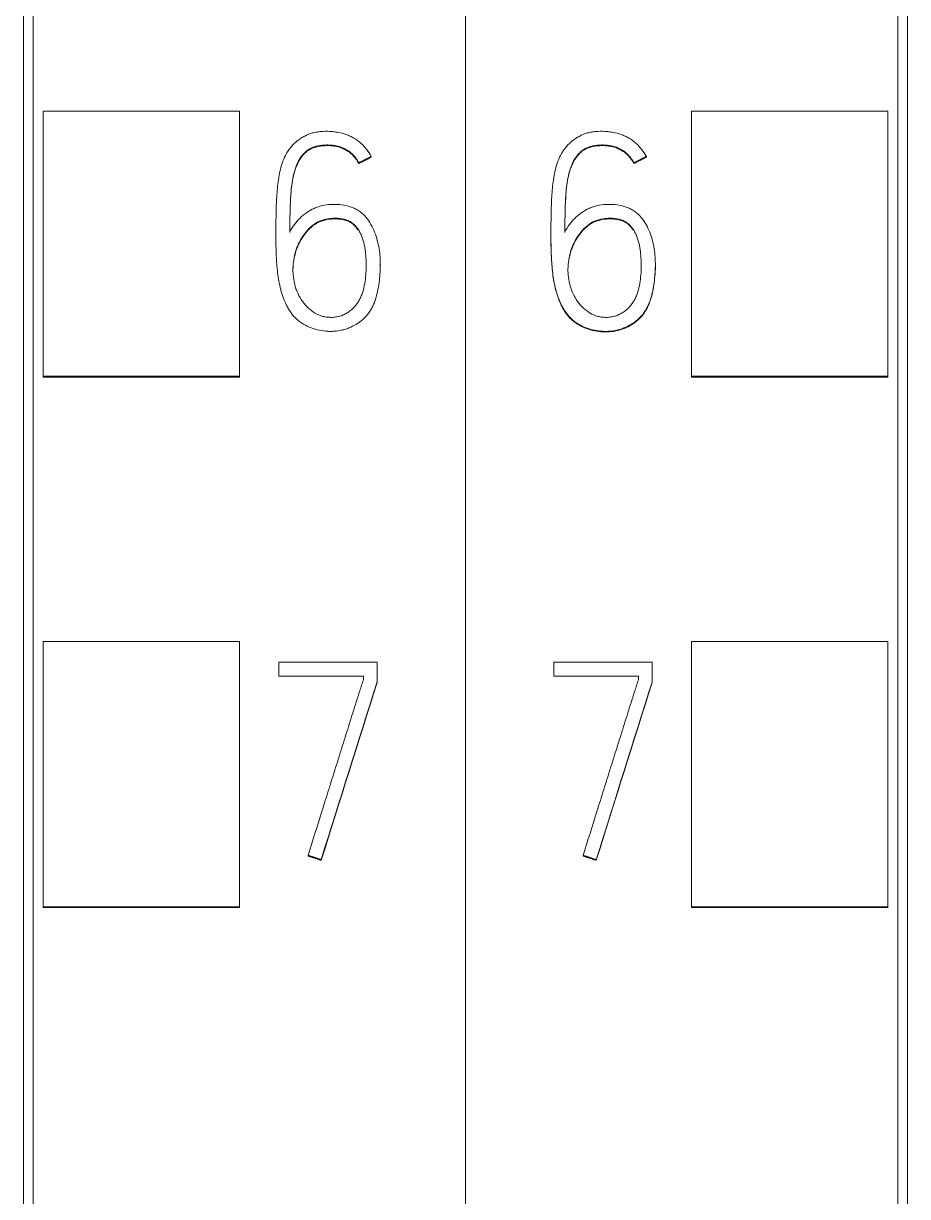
# Model space of a CAD drawing. Header units: millimetres. Extents: x 4137 to 6698, y 1400 to 3585.
# Drawn here: x 6142.55 to 6151.55, y 3259.4 to 3271.34 of the extents above; entities that cross this region are included whole.
import ezdxf

# ---------------------------------------------------------------- set-up
doc = ezdxf.new("R2010")
doc.units = ezdxf.units.MM
doc.layers.add('000-PI-Oprema', color=30, linetype='Continuous', lineweight=5)

msp = doc.modelspace()

# ---------------------------------------------------------------- linework, layer by layer
at = {"layer": '000-PI-Oprema', "color": 0, "linetype": 'ByBlock', "lineweight": 0}
for p, q in [((6147.048, 3360.472), (6147.048, 3247.054)), ((6147.048, 3360.472), (6147.048, 3247.054)), ((6142.648, 3249.376), (6142.648, 3358.191)), ((6151.448, 3358.191), (6151.448, 3249.376)), ((6142.748, 3267.749), (6142.748, 3270.45)), ((6142.748, 3270.45), (6144.748, 3270.45)), ((6144.748, 3267.749), (6144.748, 3270.45)), ((6149.348, 3267.749), (6149.348, 3270.45)), ((6151.348, 3270.45), (6149.348, 3270.45)), ((6151.348, 3267.749), (6151.348, 3270.45)), ((6146.089, 3269.988), (6146.089, 3269.982)), ((6148.889, 3269.988), (6148.889, 3269.982)), ((6145.961, 3269.922), (6145.961, 3269.916)), ((6148.761, 3269.922), (6148.761, 3269.916)), ((6145.117, 3269.182), (6145.117, 3269.175)), ((6147.917, 3269.182), (6147.917, 3269.175)), ((6146.181, 3268.882), (6146.181, 3268.888)), ((6148.981, 3268.882), (6148.981, 3268.888)), ((6142.748, 3267.741), (6142.748, 3267.749)), ((6142.748, 3267.749), (6144.748, 3267.749)), ((6142.748, 3267.741), (6144.748, 3267.741)), ((6144.748, 3267.741), (6144.748, 3267.749)), ((6149.348, 3267.741), (6149.348, 3267.749)), ((6151.348, 3267.749), (6149.348, 3267.749)), ((6151.348, 3267.741), (6149.348, 3267.741)), ((6151.348, 3267.741), (6151.348, 3267.749)), ((6142.748, 3262.348), (6142.748, 3265.049)), ((6142.748, 3265.049), (6144.748, 3265.049)), ((6144.748, 3262.348), (6144.748, 3265.049)), ((6149.348, 3262.348), (6149.348, 3265.049)), ((6151.348, 3265.049), (6149.348, 3265.049)), ((6151.348, 3262.348), (6151.348, 3265.049)), ((6145.148, 3264.697), (6145.148, 3264.839)), ((6145.148, 3264.839), (6146.147, 3264.839)), ((6146.147, 3264.839), (6146.147, 3264.636)), ((6147.948, 3264.697), (6147.948, 3264.839)), ((6147.948, 3264.839), (6148.947, 3264.839)), ((6148.947, 3264.839), (6148.947, 3264.636)), ((6146.008, 3264.697), (6145.148, 3264.697)), ((6146.008, 3264.658), (6146.008, 3264.697)), ((6146.147, 3264.636), (6146.147, 3264.63)), ((6148.808, 3264.697), (6147.948, 3264.697)), ((6148.808, 3264.658), (6148.808, 3264.697)), ((6148.947, 3264.636), (6148.947, 3264.63)), ((6145.445, 3262.871), (6145.445, 3262.865)), ((6145.578, 3262.827), (6145.578, 3262.821)), ((6148.245, 3262.871), (6148.245, 3262.865)), ((6148.378, 3262.827), (6148.378, 3262.821)), ((6142.748, 3262.341), (6142.748, 3262.348)), ((6142.748, 3262.348), (6144.748, 3262.348)), ((6142.748, 3262.341), (6144.748, 3262.341)), ((6144.748, 3262.341), (6144.748, 3262.348)), ((6151.348, 3262.348), (6149.348, 3262.348)), ((6149.348, 3262.341), (6149.348, 3262.348)), ((6151.348, 3262.341), (6149.348, 3262.341)), ((6151.348, 3262.341), (6151.348, 3262.348))]:
    msp.add_line(p, q, dxfattribs=at)
for centre, major_axis, ratio, start_param, end_param in [((6158.189, 3240.68), (314.693, 1002.461), 0.017767, 1.552474, 1.55428), ((6157.925, 3241.185), (311.246, 991.457), 0.017574, 1.552664, 1.55449), ((6160.919, 3240.812), (313.796, 999.598), 0.017716, 1.552522, 1.554333), ((6160.929, 3240.803), (313.87, 999.835), 0.017722, 1.552527, 1.554337)]:
    msp.add_ellipse(centre, major_axis=major_axis, ratio=ratio, start_param=start_param, end_param=end_param, dxfattribs=at)
for points, knots in [([(6142.548, 3249.091), (6142.548, 3252.431), (6142.548, 3260.396), (6142.548, 3273.036), (6142.548, 3288.522), (6142.548, 3302.817), (6142.548, 3317.027), (6142.548, 3331.593), (6142.548, 3345.763), (6142.548, 3355.333), (6142.548, 3358.377)], [0, 0, 0, 0, 0.091483, 0.21812, 0.346206, 0.515858, 0.610111, 0.736264, 0.916066, 1, 1, 1, 1]), ([(6151.548, 3358.377), (6151.548, 3355.333), (6151.548, 3345.763), (6151.548, 3331.593), (6151.548, 3317.027), (6151.548, 3302.817), (6151.548, 3288.522), (6151.548, 3273.036), (6151.548, 3260.396), (6151.548, 3252.431), (6151.548, 3249.091)], [0, 0, 0, 0, 0.083934, 0.263736, 0.389889, 0.484142, 0.653794, 0.78188, 0.908517, 1, 1, 1, 1]), ([(6146.089, 3269.988), (6146.074, 3270.013), (6146.058, 3270.038), (6146.032, 3270.072), (6146.022, 3270.083), (6146.003, 3270.104), (6145.992, 3270.114), (6145.96, 3270.144), (6145.937, 3270.161), (6145.899, 3270.182), (6145.887, 3270.189), (6145.86, 3270.201), (6145.846, 3270.206), (6145.806, 3270.221), (6145.778, 3270.228), (6145.735, 3270.236), (6145.721, 3270.238), (6145.692, 3270.241), (6145.678, 3270.242), (6145.634, 3270.245), (6145.605, 3270.244), (6145.562, 3270.241), (6145.548, 3270.239), (6145.52, 3270.234), (6145.505, 3270.231), (6145.463, 3270.22), (6145.436, 3270.209), (6145.398, 3270.189), (6145.385, 3270.182), (6145.361, 3270.166), (6145.349, 3270.158), (6145.315, 3270.131), (6145.294, 3270.111), (6145.266, 3270.078), (6145.257, 3270.066), (6145.24, 3270.042), (6145.232, 3270.03), (6145.211, 3269.993), (6145.199, 3269.966), (6145.178, 3269.912), (6145.17, 3269.884), (6145.156, 3269.829), (6145.151, 3269.801), (6145.142, 3269.744), (6145.138, 3269.716), (6145.129, 3269.63), (6145.125, 3269.572), (6145.12, 3269.457), (6145.119, 3269.4), (6145.117, 3269.227), (6145.116, 3269.112), (6145.122, 3268.969), (6145.123, 3268.94), (6145.127, 3268.883), (6145.13, 3268.854), (6145.139, 3268.769), (6145.148, 3268.712), (6145.164, 3268.641), (6145.168, 3268.627), (6145.176, 3268.599), (6145.18, 3268.586), (6145.194, 3268.544), (6145.205, 3268.518), (6145.223, 3268.478), (6145.229, 3268.465), (6145.243, 3268.44), (6145.251, 3268.427), (6145.275, 3268.391), (6145.293, 3268.368), (6145.323, 3268.337), (6145.334, 3268.327), (6145.356, 3268.308), (6145.368, 3268.3), (6145.404, 3268.276), (6145.43, 3268.262), (6145.47, 3268.245), (6145.484, 3268.24), (6145.511, 3268.231), (6145.525, 3268.227), (6145.567, 3268.217), (6145.596, 3268.212), (6145.639, 3268.208), (6145.654, 3268.207), (6145.683, 3268.207), (6145.698, 3268.207), (6145.741, 3268.21), (6145.769, 3268.214), (6145.811, 3268.225), (6145.825, 3268.229), (6145.853, 3268.238), (6145.866, 3268.244), (6145.906, 3268.262), (6145.931, 3268.276), (6145.967, 3268.3), (6145.979, 3268.309), (6146.001, 3268.328), (6146.012, 3268.337), (6146.043, 3268.368), (6146.061, 3268.391), (6146.084, 3268.427), (6146.092, 3268.44), (6146.105, 3268.466), (6146.111, 3268.479), (6146.128, 3268.519), (6146.136, 3268.547), (6146.147, 3268.589), (6146.151, 3268.603), (6146.156, 3268.632), (6146.159, 3268.646), (6146.166, 3268.689), (6146.17, 3268.718), (6146.179, 3268.804), (6146.182, 3268.861), (6146.179, 3268.947), (6146.178, 3268.976), (6146.171, 3269.034), (6146.166, 3269.062), (6146.154, 3269.12), (6146.147, 3269.148), (6146.128, 3269.204), (6146.118, 3269.231), (6146.093, 3269.284), (6146.079, 3269.309), (6146.046, 3269.357), (6146.027, 3269.379), (6145.995, 3269.41), (6145.983, 3269.419), (6145.959, 3269.436), (6145.947, 3269.444), (6145.921, 3269.457), (6145.907, 3269.463), (6145.88, 3269.474), (6145.866, 3269.478), (6145.824, 3269.49), (6145.795, 3269.495), (6145.751, 3269.499), (6145.736, 3269.5), (6145.707, 3269.5), (6145.692, 3269.5), (6145.648, 3269.498), (6145.619, 3269.494), (6145.576, 3269.484), (6145.562, 3269.48), (6145.534, 3269.47), (6145.521, 3269.465), (6145.481, 3269.447), (6145.456, 3269.433), (6145.42, 3269.408), (6145.408, 3269.399), (6145.385, 3269.381), (6145.374, 3269.371), (6145.343, 3269.341), (6145.323, 3269.318), (6145.289, 3269.271), (6145.273, 3269.246), (6145.259, 3269.22)], [0, 0, 0, 0, 0.015625, 0.015625, 0.023437, 0.023437, 0.03125, 0.03125, 0.046875, 0.046875, 0.054687, 0.054687, 0.0625, 0.0625, 0.078125, 0.078125, 0.085937, 0.085937, 0.09375, 0.09375, 0.109375, 0.109375, 0.117187, 0.117187, 0.125, 0.125, 0.140625, 0.140625, 0.148437, 0.148437, 0.15625, 0.15625, 0.171875, 0.171875, 0.179687, 0.179687, 0.1875, 0.1875, 0.203125, 0.203125, 0.21875, 0.21875, 0.234375, 0.234375, 0.25, 0.25, 0.28125, 0.28125, 0.3125, 0.3125, 0.375, 0.375, 0.390625, 0.390625, 0.40625, 0.40625, 0.4375, 0.4375, 0.445312, 0.445312, 0.453125, 0.453125, 0.46875, 0.46875, 0.476562, 0.476562, 0.484375, 0.484375, 0.5, 0.5, 0.507812, 0.507812, 0.515625, 0.515625, 0.53125, 0.53125, 0.539062, 0.539062, 0.546875, 0.546875, 0.5625, 0.5625, 0.570312, 0.570312, 0.578125, 0.578125, 0.59375, 0.59375, 0.601562, 0.601562, 0.609375, 0.609375, 0.625, 0.625, 0.632812, 0.632812, 0.640625, 0.640625, 0.65625, 0.65625, 0.664062, 0.664062, 0.671875, 0.671875, 0.6875, 0.6875, 0.695312, 0.695312, 0.703125, 0.703125, 0.71875, 0.71875, 0.75, 0.75, 0.765625, 0.765625, 0.78125, 0.78125, 0.796875, 0.796875, 0.8125, 0.8125, 0.828125, 0.828125, 0.84375, 0.84375, 0.851562, 0.851562, 0.859375, 0.859375, 0.867187, 0.867187, 0.875, 0.875, 0.890625, 0.890625, 0.898437, 0.898437, 0.90625, 0.90625, 0.921875, 0.921875, 0.929687, 0.929687, 0.9375, 0.9375, 0.953125, 0.953125, 0.960937, 0.960937, 0.96875, 0.96875, 0.984375, 0.984375, 1, 1, 1, 1]), ([(6148.889, 3269.988), (6148.874, 3270.013), (6148.858, 3270.038), (6148.832, 3270.072), (6148.822, 3270.083), (6148.803, 3270.104), (6148.792, 3270.114), (6148.76, 3270.144), (6148.737, 3270.161), (6148.699, 3270.182), (6148.687, 3270.189), (6148.66, 3270.201), (6148.646, 3270.206), (6148.606, 3270.221), (6148.578, 3270.228), (6148.535, 3270.236), (6148.521, 3270.238), (6148.492, 3270.241), (6148.478, 3270.242), (6148.434, 3270.245), (6148.405, 3270.244), (6148.362, 3270.241), (6148.348, 3270.239), (6148.32, 3270.234), (6148.305, 3270.231), (6148.263, 3270.22), (6148.236, 3270.209), (6148.198, 3270.189), (6148.185, 3270.182), (6148.161, 3270.166), (6148.149, 3270.158), (6148.115, 3270.131), (6148.094, 3270.111), (6148.066, 3270.078), (6148.057, 3270.066), (6148.04, 3270.042), (6148.032, 3270.03), (6148.011, 3269.993), (6147.999, 3269.966), (6147.978, 3269.912), (6147.97, 3269.884), (6147.956, 3269.829), (6147.951, 3269.801), (6147.942, 3269.744), (6147.938, 3269.716), (6147.929, 3269.63), (6147.925, 3269.572), (6147.92, 3269.457), (6147.919, 3269.4), (6147.917, 3269.227), (6147.916, 3269.112), (6147.922, 3268.969), (6147.923, 3268.94), (6147.927, 3268.883), (6147.93, 3268.854), (6147.939, 3268.769), (6147.948, 3268.712), (6147.964, 3268.641), (6147.968, 3268.627), (6147.976, 3268.599), (6147.98, 3268.586), (6147.994, 3268.544), (6148.005, 3268.518), (6148.023, 3268.478), (6148.029, 3268.465), (6148.043, 3268.44), (6148.051, 3268.427), (6148.075, 3268.391), (6148.093, 3268.368), (6148.123, 3268.337), (6148.134, 3268.327), (6148.156, 3268.308), (6148.168, 3268.3), (6148.204, 3268.276), (6148.23, 3268.262), (6148.27, 3268.245), (6148.284, 3268.24), (6148.311, 3268.231), (6148.325, 3268.227), (6148.367, 3268.217), (6148.396, 3268.212), (6148.439, 3268.208), (6148.454, 3268.207), (6148.483, 3268.207), (6148.498, 3268.207), (6148.541, 3268.21), (6148.569, 3268.214), (6148.611, 3268.225), (6148.625, 3268.229), (6148.653, 3268.238), (6148.666, 3268.244), (6148.706, 3268.262), (6148.731, 3268.276), (6148.767, 3268.3), (6148.779, 3268.309), (6148.801, 3268.328), (6148.812, 3268.337), (6148.843, 3268.368), (6148.861, 3268.391), (6148.884, 3268.427), (6148.892, 3268.44), (6148.905, 3268.466), (6148.911, 3268.479), (6148.928, 3268.519), (6148.936, 3268.547), (6148.947, 3268.589), (6148.951, 3268.603), (6148.956, 3268.632), (6148.959, 3268.646), (6148.966, 3268.689), (6148.97, 3268.718), (6148.979, 3268.804), (6148.982, 3268.861), (6148.979, 3268.947), (6148.978, 3268.976), (6148.971, 3269.034), (6148.966, 3269.062), (6148.954, 3269.12), (6148.947, 3269.148), (6148.928, 3269.204), (6148.918, 3269.231), (6148.893, 3269.284), (6148.879, 3269.309), (6148.846, 3269.357), (6148.827, 3269.379), (6148.795, 3269.41), (6148.783, 3269.419), (6148.759, 3269.436), (6148.747, 3269.444), (6148.721, 3269.457), (6148.707, 3269.463), (6148.68, 3269.474), (6148.666, 3269.478), (6148.624, 3269.49), (6148.595, 3269.495), (6148.551, 3269.499), (6148.536, 3269.5), (6148.507, 3269.5), (6148.492, 3269.5), (6148.448, 3269.498), (6148.419, 3269.494), (6148.376, 3269.484), (6148.362, 3269.48), (6148.334, 3269.47), (6148.321, 3269.465), (6148.281, 3269.447), (6148.256, 3269.433), (6148.22, 3269.408), (6148.208, 3269.399), (6148.185, 3269.381), (6148.174, 3269.371), (6148.143, 3269.341), (6148.123, 3269.318), (6148.089, 3269.271), (6148.073, 3269.246), (6148.059, 3269.22)], [0, 0, 0, 0, 0.015625, 0.015625, 0.023438, 0.023438, 0.03125, 0.03125, 0.046875, 0.046875, 0.054688, 0.054688, 0.0625, 0.0625, 0.078125, 0.078125, 0.085938, 0.085938, 0.09375, 0.09375, 0.109375, 0.109375, 0.117188, 0.117188, 0.125, 0.125, 0.140625, 0.140625, 0.148438, 0.148438, 0.15625, 0.15625, 0.171875, 0.171875, 0.179688, 0.179688, 0.1875, 0.1875, 0.203125, 0.203125, 0.21875, 0.21875, 0.234375, 0.234375, 0.25, 0.25, 0.28125, 0.28125, 0.3125, 0.3125, 0.375, 0.375, 0.390625, 0.390625, 0.40625, 0.40625, 0.4375, 0.4375, 0.445313, 0.445313, 0.453125, 0.453125, 0.46875, 0.46875, 0.476563, 0.476563, 0.484375, 0.484375, 0.5, 0.5, 0.507813, 0.507813, 0.515625, 0.515625, 0.53125, 0.53125, 0.539063, 0.539063, 0.546875, 0.546875, 0.5625, 0.5625, 0.570313, 0.570313, 0.578125, 0.578125, 0.59375, 0.59375, 0.601563, 0.601563, 0.609375, 0.609375, 0.625, 0.625, 0.632813, 0.632813, 0.640625, 0.640625, 0.65625, 0.65625, 0.664063, 0.664063, 0.671875, 0.671875, 0.6875, 0.6875, 0.695313, 0.695313, 0.703125, 0.703125, 0.71875, 0.71875, 0.75, 0.75, 0.765625, 0.765625, 0.78125, 0.78125, 0.796875, 0.796875, 0.8125, 0.8125, 0.828125, 0.828125, 0.84375, 0.84375, 0.851563, 0.851563, 0.859375, 0.859375, 0.867188, 0.867188, 0.875, 0.875, 0.890625, 0.890625, 0.898438, 0.898438, 0.90625, 0.90625, 0.921875, 0.921875, 0.929688, 0.929688, 0.9375, 0.9375, 0.953125, 0.953125, 0.960938, 0.960938, 0.96875, 0.96875, 0.984375, 0.984375, 1, 1, 1, 1]), ([(6145.259, 3269.22), (6145.259, 3269.281), (6145.26, 3269.342), (6145.262, 3269.433), (6145.263, 3269.464), (6145.265, 3269.525), (6145.267, 3269.555), (6145.27, 3269.616), (6145.273, 3269.647), (6145.28, 3269.707), (6145.284, 3269.737), (6145.293, 3269.782), (6145.296, 3269.797), (6145.304, 3269.827), (6145.308, 3269.842), (6145.322, 3269.887), (6145.334, 3269.915), (6145.352, 3269.949), (6145.356, 3269.956), (6145.364, 3269.969), (6145.368, 3269.976), (6145.382, 3269.995), (6145.392, 3270.007), (6145.408, 3270.024), (6145.413, 3270.029), (6145.425, 3270.039), (6145.431, 3270.044), (6145.45, 3270.058), (6145.463, 3270.066), (6145.484, 3270.076), (6145.491, 3270.079), (6145.506, 3270.084), (6145.513, 3270.087), (6145.536, 3270.093), (6145.551, 3270.097), (6145.581, 3270.102), (6145.597, 3270.103), (6145.628, 3270.105), (6145.643, 3270.105), (6145.674, 3270.104), (6145.69, 3270.103), (6145.72, 3270.099), (6145.743, 3270.094), (6145.765, 3270.087), (6145.78, 3270.082), (6145.787, 3270.08), (6145.809, 3270.071), (6145.823, 3270.064), (6145.85, 3270.048), (6145.862, 3270.04), (6145.881, 3270.025), (6145.887, 3270.02), (6145.898, 3270.01), (6145.903, 3270.004), (6145.919, 3269.987), (6145.929, 3269.975), (6145.946, 3269.949), (6145.954, 3269.936), (6145.961, 3269.922)], [0, 0, 0, 0, 0.125, 0.125, 0.1875, 0.1875, 0.25, 0.25, 0.3125, 0.3125, 0.375, 0.375, 0.40625, 0.40625, 0.4375, 0.4375, 0.5, 0.5, 0.515625, 0.515625, 0.53125, 0.53125, 0.5625, 0.5625, 0.578125, 0.578125, 0.59375, 0.59375, 0.625, 0.625, 0.640625, 0.640625, 0.65625, 0.65625, 0.6875, 0.6875, 0.71875, 0.71875, 0.75, 0.75, 0.78125, 0.78125, 0.8125, 0.828125, 0.828125, 0.84375, 0.84375, 0.875, 0.875, 0.90625, 0.90625, 0.921875, 0.921875, 0.9375, 0.9375, 0.96875, 0.96875, 1, 1, 1, 1]), ([(6145.961, 3269.916), (6145.947, 3269.943), (6145.93, 3269.969), (6145.904, 3269.997), (6145.899, 3270.003), (6145.887, 3270.013), (6145.882, 3270.018), (6145.863, 3270.033), (6145.838, 3270.05), (6145.81, 3270.064), (6145.782, 3270.076), (6145.767, 3270.081), (6145.737, 3270.089), (6145.722, 3270.092), (6145.691, 3270.096), (6145.676, 3270.098), (6145.629, 3270.099), (6145.599, 3270.098), (6145.553, 3270.091), (6145.538, 3270.088), (6145.508, 3270.079), (6145.493, 3270.074), (6145.472, 3270.064), (6145.466, 3270.06), (6145.452, 3270.053), (6145.446, 3270.048), (6145.427, 3270.035), (6145.409, 3270.019), (6145.394, 3270.002), (6145.384, 3269.99), (6145.379, 3269.984), (6145.365, 3269.965), (6145.357, 3269.952), (6145.342, 3269.925), (6145.336, 3269.911), (6145.324, 3269.883), (6145.318, 3269.868), (6145.304, 3269.824), (6145.297, 3269.794), (6145.285, 3269.734), (6145.28, 3269.704), (6145.273, 3269.643), (6145.271, 3269.613), (6145.267, 3269.552), (6145.265, 3269.521), (6145.263, 3269.459), (6145.262, 3269.429), (6145.26, 3269.337), (6145.259, 3269.275), (6145.259, 3269.214)], [0, 0, 0, 0, 0.0625, 0.0625, 0.078125, 0.078125, 0.09375, 0.09375, 0.125, 0.15625, 0.15625, 0.1875, 0.1875, 0.21875, 0.21875, 0.25, 0.25, 0.3125, 0.3125, 0.34375, 0.34375, 0.375, 0.375, 0.390625, 0.390625, 0.40625, 0.40625, 0.4375, 0.453125, 0.453125, 0.46875, 0.46875, 0.5, 0.5, 0.53125, 0.53125, 0.5625, 0.5625, 0.625, 0.625, 0.6875, 0.6875, 0.75, 0.75, 0.8125, 0.8125, 0.875, 0.875, 1, 1, 1, 1]), ([(6148.059, 3269.22), (6148.059, 3269.281), (6148.06, 3269.342), (6148.062, 3269.433), (6148.063, 3269.464), (6148.065, 3269.525), (6148.067, 3269.555), (6148.07, 3269.616), (6148.073, 3269.647), (6148.08, 3269.707), (6148.084, 3269.737), (6148.093, 3269.782), (6148.096, 3269.797), (6148.104, 3269.827), (6148.108, 3269.842), (6148.122, 3269.887), (6148.134, 3269.915), (6148.152, 3269.949), (6148.156, 3269.956), (6148.164, 3269.969), (6148.168, 3269.976), (6148.182, 3269.995), (6148.192, 3270.007), (6148.208, 3270.024), (6148.213, 3270.029), (6148.225, 3270.039), (6148.231, 3270.044), (6148.25, 3270.058), (6148.263, 3270.066), (6148.284, 3270.076), (6148.291, 3270.079), (6148.306, 3270.084), (6148.313, 3270.087), (6148.336, 3270.093), (6148.351, 3270.097), (6148.381, 3270.102), (6148.397, 3270.103), (6148.428, 3270.105), (6148.443, 3270.105), (6148.474, 3270.104), (6148.49, 3270.103), (6148.52, 3270.099), (6148.543, 3270.094), (6148.565, 3270.087), (6148.58, 3270.082), (6148.587, 3270.08), (6148.609, 3270.071), (6148.623, 3270.064), (6148.65, 3270.048), (6148.662, 3270.04), (6148.681, 3270.025), (6148.687, 3270.02), (6148.698, 3270.01), (6148.703, 3270.004), (6148.719, 3269.987), (6148.729, 3269.975), (6148.746, 3269.949), (6148.754, 3269.936), (6148.761, 3269.922)], [0, 0, 0, 0, 0.125, 0.125, 0.1875, 0.1875, 0.25, 0.25, 0.3125, 0.3125, 0.375, 0.375, 0.40625, 0.40625, 0.4375, 0.4375, 0.5, 0.5, 0.515625, 0.515625, 0.53125, 0.53125, 0.5625, 0.5625, 0.578125, 0.578125, 0.59375, 0.59375, 0.625, 0.625, 0.640625, 0.640625, 0.65625, 0.65625, 0.6875, 0.6875, 0.71875, 0.71875, 0.75, 0.75, 0.78125, 0.78125, 0.8125, 0.828125, 0.828125, 0.84375, 0.84375, 0.875, 0.875, 0.90625, 0.90625, 0.921875, 0.921875, 0.9375, 0.9375, 0.96875, 0.96875, 1, 1, 1, 1]), ([(6148.761, 3269.916), (6148.747, 3269.943), (6148.73, 3269.969), (6148.704, 3269.997), (6148.699, 3270.003), (6148.687, 3270.013), (6148.682, 3270.018), (6148.663, 3270.033), (6148.638, 3270.05), (6148.61, 3270.064), (6148.582, 3270.076), (6148.567, 3270.081), (6148.537, 3270.089), (6148.522, 3270.092), (6148.491, 3270.096), (6148.476, 3270.098), (6148.429, 3270.099), (6148.399, 3270.098), (6148.353, 3270.091), (6148.338, 3270.088), (6148.308, 3270.079), (6148.293, 3270.074), (6148.272, 3270.064), (6148.266, 3270.06), (6148.252, 3270.053), (6148.246, 3270.048), (6148.227, 3270.035), (6148.209, 3270.019), (6148.194, 3270.002), (6148.184, 3269.99), (6148.179, 3269.984), (6148.165, 3269.965), (6148.157, 3269.952), (6148.142, 3269.925), (6148.136, 3269.911), (6148.124, 3269.883), (6148.118, 3269.868), (6148.104, 3269.824), (6148.097, 3269.794), (6148.085, 3269.734), (6148.08, 3269.704), (6148.073, 3269.643), (6148.071, 3269.613), (6148.067, 3269.552), (6148.065, 3269.521), (6148.063, 3269.459), (6148.062, 3269.429), (6148.06, 3269.337), (6148.059, 3269.275), (6148.059, 3269.214)], [0, 0, 0, 0, 0.0625, 0.0625, 0.078125, 0.078125, 0.09375, 0.09375, 0.125, 0.15625, 0.15625, 0.1875, 0.1875, 0.21875, 0.21875, 0.25, 0.25, 0.3125, 0.3125, 0.34375, 0.34375, 0.375, 0.375, 0.390625, 0.390625, 0.40625, 0.40625, 0.4375, 0.453125, 0.453125, 0.46875, 0.46875, 0.5, 0.5, 0.53125, 0.53125, 0.5625, 0.5625, 0.625, 0.625, 0.6875, 0.6875, 0.75, 0.75, 0.8125, 0.8125, 0.875, 0.875, 1, 1, 1, 1]), ([(6145.532, 3269.314), (6145.558, 3269.329), (6145.585, 3269.339), (6145.628, 3269.35), (6145.643, 3269.352), (6145.672, 3269.356), (6145.701, 3269.359), (6145.731, 3269.359), (6145.76, 3269.357), (6145.775, 3269.355), (6145.804, 3269.35), (6145.818, 3269.347), (6145.846, 3269.337), (6145.86, 3269.332), (6145.886, 3269.317), (6145.898, 3269.309), (6145.92, 3269.29), (6145.93, 3269.279), (6145.948, 3269.256), (6145.957, 3269.244), (6145.972, 3269.219), (6145.978, 3269.205), (6145.996, 3269.165), (6146.006, 3269.137), (6146.016, 3269.095), (6146.019, 3269.081), (6146.025, 3269.052), (6146.027, 3269.037), (6146.032, 3268.993), (6146.034, 3268.964), (6146.036, 3268.906), (6146.037, 3268.877), (6146.035, 3268.79), (6146.029, 3268.732), (6146.012, 3268.645), (6146.005, 3268.617), (6145.99, 3268.575), (6145.984, 3268.562), (6145.972, 3268.535), (6145.965, 3268.522), (6145.941, 3268.485), (6145.923, 3268.462), (6145.897, 3268.436), (6145.891, 3268.431), (6145.88, 3268.421), (6145.874, 3268.417), (6145.857, 3268.404), (6145.845, 3268.396), (6145.819, 3268.382), (6145.806, 3268.375), (6145.778, 3268.365), (6145.75, 3268.357), (6145.721, 3268.352), (6145.691, 3268.349), (6145.677, 3268.349), (6145.647, 3268.351), (6145.633, 3268.352), (6145.604, 3268.358), (6145.59, 3268.361), (6145.547, 3268.376), (6145.521, 3268.389), (6145.485, 3268.414), (6145.473, 3268.423), (6145.451, 3268.442), (6145.429, 3268.462), (6145.41, 3268.484), (6145.392, 3268.507), (6145.383, 3268.519), (6145.359, 3268.556), (6145.345, 3268.582), (6145.328, 3268.623), (6145.323, 3268.636), (6145.314, 3268.664), (6145.31, 3268.679), (6145.3, 3268.722), (6145.296, 3268.75), (6145.292, 3268.794), (6145.291, 3268.809), (6145.291, 3268.838), (6145.291, 3268.853), (6145.293, 3268.897), (6145.297, 3268.926), (6145.308, 3268.983), (6145.315, 3269.011), (6145.329, 3269.053), (6145.335, 3269.067), (6145.346, 3269.094), (6145.352, 3269.107), (6145.372, 3269.146), (6145.387, 3269.171), (6145.413, 3269.206), (6145.422, 3269.217), (6145.441, 3269.24), (6145.451, 3269.251), (6145.483, 3269.281), (6145.506, 3269.299), (6145.532, 3269.314)], [0, 0, 0, 0, 0.03125, 0.03125, 0.046875, 0.046875, 0.0625, 0.078125, 0.078125, 0.09375, 0.09375, 0.109375, 0.109375, 0.125, 0.125, 0.140625, 0.140625, 0.15625, 0.15625, 0.171875, 0.171875, 0.1875, 0.1875, 0.21875, 0.21875, 0.234375, 0.234375, 0.25, 0.25, 0.28125, 0.28125, 0.3125, 0.3125, 0.375, 0.375, 0.40625, 0.40625, 0.421875, 0.421875, 0.4375, 0.4375, 0.46875, 0.46875, 0.476562, 0.476562, 0.484375, 0.484375, 0.5, 0.5, 0.515625, 0.515625, 0.53125, 0.546875, 0.546875, 0.5625, 0.5625, 0.578125, 0.578125, 0.59375, 0.59375, 0.625, 0.625, 0.640625, 0.640625, 0.65625, 0.671875, 0.671875, 0.6875, 0.6875, 0.71875, 0.71875, 0.734375, 0.734375, 0.75, 0.75, 0.78125, 0.78125, 0.796875, 0.796875, 0.8125, 0.8125, 0.84375, 0.84375, 0.875, 0.875, 0.890625, 0.890625, 0.90625, 0.90625, 0.9375, 0.9375, 0.953125, 0.953125, 0.96875, 0.96875, 1, 1, 1, 1]), ([(6145.532, 3269.308), (6145.506, 3269.293), (6145.483, 3269.275), (6145.452, 3269.245), (6145.442, 3269.234), (6145.422, 3269.212), (6145.413, 3269.2), (6145.388, 3269.164), (6145.372, 3269.14), (6145.352, 3269.101), (6145.346, 3269.087), (6145.335, 3269.06), (6145.329, 3269.047), (6145.315, 3269.005), (6145.308, 3268.977), (6145.3, 3268.934), (6145.297, 3268.919), (6145.294, 3268.89), (6145.293, 3268.875), (6145.291, 3268.85), (6145.291, 3268.839), (6145.291, 3268.829)], [0, 0, 0, 0, 0.157109, 0.157109, 0.235664, 0.235664, 0.314218, 0.314218, 0.471328, 0.471328, 0.549882, 0.549882, 0.628437, 0.628437, 0.785546, 0.785546, 0.864101, 0.864101, 0.942655, 0.942655, 1, 1, 1, 1]), ([(6145.953, 3269.242), (6145.948, 3269.249), (6145.943, 3269.256), (6145.929, 3269.274), (6145.919, 3269.284), (6145.902, 3269.299), (6145.896, 3269.303), (6145.884, 3269.312), (6145.878, 3269.316), (6145.859, 3269.326), (6145.845, 3269.332), (6145.817, 3269.341), (6145.803, 3269.344), (6145.774, 3269.349), (6145.76, 3269.351), (6145.73, 3269.352), (6145.716, 3269.353), (6145.672, 3269.351), (6145.643, 3269.347), (6145.6, 3269.336), (6145.586, 3269.332), (6145.565, 3269.324), (6145.559, 3269.321), (6145.545, 3269.315), (6145.539, 3269.311), (6145.532, 3269.308)], [0, 0, 0, 0, 0.053658, 0.053658, 0.148292, 0.148292, 0.195609, 0.195609, 0.242926, 0.242926, 0.33756, 0.33756, 0.432195, 0.432195, 0.526829, 0.526829, 0.621463, 0.621463, 0.810732, 0.810732, 0.905366, 0.905366, 0.952683, 0.952683, 1, 1, 1, 1]), ([(6148.332, 3269.314), (6148.358, 3269.329), (6148.385, 3269.339), (6148.428, 3269.35), (6148.443, 3269.352), (6148.472, 3269.356), (6148.501, 3269.359), (6148.531, 3269.359), (6148.56, 3269.357), (6148.575, 3269.355), (6148.604, 3269.35), (6148.618, 3269.347), (6148.646, 3269.337), (6148.66, 3269.332), (6148.686, 3269.317), (6148.698, 3269.309), (6148.72, 3269.29), (6148.73, 3269.279), (6148.748, 3269.256), (6148.757, 3269.244), (6148.772, 3269.219), (6148.778, 3269.205), (6148.796, 3269.165), (6148.806, 3269.137), (6148.816, 3269.095), (6148.819, 3269.081), (6148.825, 3269.052), (6148.827, 3269.037), (6148.832, 3268.993), (6148.834, 3268.964), (6148.836, 3268.906), (6148.837, 3268.877), (6148.835, 3268.79), (6148.829, 3268.732), (6148.812, 3268.645), (6148.805, 3268.617), (6148.79, 3268.575), (6148.784, 3268.562), (6148.772, 3268.535), (6148.765, 3268.522), (6148.741, 3268.485), (6148.723, 3268.462), (6148.697, 3268.436), (6148.691, 3268.431), (6148.68, 3268.421), (6148.674, 3268.417), (6148.657, 3268.404), (6148.645, 3268.396), (6148.619, 3268.382), (6148.606, 3268.375), (6148.578, 3268.365), (6148.55, 3268.357), (6148.521, 3268.352), (6148.491, 3268.349), (6148.477, 3268.349), (6148.447, 3268.351), (6148.433, 3268.352), (6148.404, 3268.358), (6148.39, 3268.361), (6148.347, 3268.376), (6148.321, 3268.389), (6148.285, 3268.414), (6148.273, 3268.423), (6148.251, 3268.442), (6148.229, 3268.462), (6148.21, 3268.484), (6148.192, 3268.507), (6148.183, 3268.519), (6148.159, 3268.556), (6148.145, 3268.582), (6148.128, 3268.623), (6148.123, 3268.636), (6148.114, 3268.664), (6148.11, 3268.679), (6148.1, 3268.722), (6148.096, 3268.75), (6148.092, 3268.794), (6148.091, 3268.809), (6148.091, 3268.838), (6148.091, 3268.853), (6148.093, 3268.897), (6148.097, 3268.926), (6148.108, 3268.983), (6148.115, 3269.011), (6148.129, 3269.053), (6148.135, 3269.067), (6148.146, 3269.094), (6148.152, 3269.107), (6148.172, 3269.146), (6148.187, 3269.171), (6148.213, 3269.206), (6148.222, 3269.217), (6148.241, 3269.24), (6148.251, 3269.251), (6148.283, 3269.281), (6148.306, 3269.299), (6148.332, 3269.314)], [0, 0, 0, 0, 0.03125, 0.03125, 0.046875, 0.046875, 0.0625, 0.078125, 0.078125, 0.09375, 0.09375, 0.109375, 0.109375, 0.125, 0.125, 0.140625, 0.140625, 0.15625, 0.15625, 0.171875, 0.171875, 0.1875, 0.1875, 0.21875, 0.21875, 0.234375, 0.234375, 0.25, 0.25, 0.28125, 0.28125, 0.3125, 0.3125, 0.375, 0.375, 0.40625, 0.40625, 0.421875, 0.421875, 0.4375, 0.4375, 0.46875, 0.46875, 0.476563, 0.476563, 0.484375, 0.484375, 0.5, 0.5, 0.515625, 0.515625, 0.53125, 0.546875, 0.546875, 0.5625, 0.5625, 0.578125, 0.578125, 0.59375, 0.59375, 0.625, 0.625, 0.640625, 0.640625, 0.65625, 0.671875, 0.671875, 0.6875, 0.6875, 0.71875, 0.71875, 0.734375, 0.734375, 0.75, 0.75, 0.78125, 0.78125, 0.796875, 0.796875, 0.8125, 0.8125, 0.84375, 0.84375, 0.875, 0.875, 0.890625, 0.890625, 0.90625, 0.90625, 0.9375, 0.9375, 0.953125, 0.953125, 0.96875, 0.96875, 1, 1, 1, 1]), ([(6148.332, 3269.308), (6148.306, 3269.293), (6148.283, 3269.275), (6148.252, 3269.245), (6148.242, 3269.234), (6148.222, 3269.212), (6148.213, 3269.2), (6148.188, 3269.164), (6148.172, 3269.14), (6148.152, 3269.101), (6148.146, 3269.087), (6148.135, 3269.06), (6148.129, 3269.047), (6148.115, 3269.005), (6148.108, 3268.977), (6148.1, 3268.934), (6148.097, 3268.919), (6148.094, 3268.89), (6148.093, 3268.875), (6148.091, 3268.85), (6148.091, 3268.839), (6148.091, 3268.829)], [0, 0, 0, 0, 0.157109, 0.157109, 0.235664, 0.235664, 0.314218, 0.314218, 0.471328, 0.471328, 0.549882, 0.549882, 0.628437, 0.628437, 0.785546, 0.785546, 0.864101, 0.864101, 0.942655, 0.942655, 1, 1, 1, 1]), ([(6148.753, 3269.242), (6148.748, 3269.249), (6148.743, 3269.256), (6148.729, 3269.274), (6148.719, 3269.284), (6148.702, 3269.299), (6148.696, 3269.303), (6148.684, 3269.312), (6148.678, 3269.316), (6148.659, 3269.326), (6148.645, 3269.332), (6148.617, 3269.341), (6148.603, 3269.344), (6148.574, 3269.349), (6148.56, 3269.351), (6148.53, 3269.352), (6148.516, 3269.353), (6148.472, 3269.351), (6148.443, 3269.347), (6148.4, 3269.336), (6148.386, 3269.332), (6148.365, 3269.324), (6148.359, 3269.321), (6148.345, 3269.315), (6148.339, 3269.311), (6148.332, 3269.308)], [0, 0, 0, 0, 0.053658, 0.053658, 0.148292, 0.148292, 0.195609, 0.195609, 0.242926, 0.242926, 0.33756, 0.33756, 0.432195, 0.432195, 0.526829, 0.526829, 0.621463, 0.621463, 0.810732, 0.810732, 0.905366, 0.905366, 0.952683, 0.952683, 1, 1, 1, 1]), ([(6148.981, 3268.882), (6148.981, 3268.836), (6148.978, 3268.79), (6148.97, 3268.715), (6148.967, 3268.686), (6148.96, 3268.643), (6148.957, 3268.629), (6148.951, 3268.601), (6148.948, 3268.586), (6148.937, 3268.544), (6148.929, 3268.516), (6148.912, 3268.476), (6148.906, 3268.463), (6148.893, 3268.437), (6148.886, 3268.424), (6148.863, 3268.387), (6148.845, 3268.364), (6148.814, 3268.333), (6148.804, 3268.324), (6148.782, 3268.305), (6148.77, 3268.296), (6148.734, 3268.271), (6148.709, 3268.257), (6148.669, 3268.239), (6148.655, 3268.233), (6148.628, 3268.224), (6148.614, 3268.219), (6148.572, 3268.209), (6148.543, 3268.204), (6148.5, 3268.201), (6148.485, 3268.201), (6148.456, 3268.201), (6148.441, 3268.201), (6148.398, 3268.205), (6148.37, 3268.21), (6148.327, 3268.22), (6148.313, 3268.224), (6148.285, 3268.233), (6148.272, 3268.238), (6148.232, 3268.255), (6148.206, 3268.268), (6148.176, 3268.288), (6148.17, 3268.292), (6148.158, 3268.301), (6148.152, 3268.305), (6148.135, 3268.319), (6148.125, 3268.329), (6148.094, 3268.36), (6148.076, 3268.382), (6148.052, 3268.419), (6148.045, 3268.431), (6148.031, 3268.457), (6148.024, 3268.47), (6148.006, 3268.509), (6147.995, 3268.536), (6147.977, 3268.59), (6147.969, 3268.618), (6147.955, 3268.675), (6147.949, 3268.703), (6147.94, 3268.76), (6147.932, 3268.817), (6147.927, 3268.875), (6147.923, 3268.932), (6147.922, 3268.961), (6147.918, 3269.051), (6147.917, 3269.113), (6147.917, 3269.175)], [0, 0, 0, 0, 0.061997, 0.061997, 0.100843, 0.100843, 0.120266, 0.120266, 0.139688, 0.139688, 0.178534, 0.178534, 0.197957, 0.197957, 0.217379, 0.217379, 0.256225, 0.256225, 0.275648, 0.275648, 0.295071, 0.295071, 0.333916, 0.333916, 0.353339, 0.353339, 0.372762, 0.372762, 0.411607, 0.411607, 0.43103, 0.43103, 0.450453, 0.450453, 0.489298, 0.489298, 0.508721, 0.508721, 0.528144, 0.528144, 0.566989, 0.566989, 0.5767, 0.5767, 0.586412, 0.586412, 0.605835, 0.605835, 0.64468, 0.64468, 0.664103, 0.664103, 0.683526, 0.683526, 0.722371, 0.722371, 0.761217, 0.761217, 0.800062, 0.800062, 0.838908, 0.877753, 0.877753, 0.916599, 0.916599, 1, 1, 1, 1]), ([(6145.445, 3262.871), (6145.492, 3263.02), (6145.539, 3263.169), (6145.609, 3263.393), (6145.632, 3263.467), (6145.679, 3263.616), (6145.702, 3263.691), (6145.737, 3263.803), (6145.749, 3263.84), (6145.772, 3263.914), (6145.784, 3263.951), (6145.819, 3264.063), (6145.843, 3264.138), (6145.889, 3264.287), (6145.913, 3264.361), (6145.948, 3264.473), (6145.96, 3264.51), (6145.978, 3264.566), (6145.984, 3264.584), (6145.993, 3264.612), (6145.996, 3264.622), (6146.002, 3264.64), (6146.005, 3264.649), (6146.008, 3264.658)], [0, 0, 0, 0, 0.25, 0.25, 0.375, 0.375, 0.5, 0.5, 0.5625, 0.5625, 0.625, 0.625, 0.75, 0.75, 0.875, 0.875, 0.9375, 0.9375, 0.96875, 0.96875, 0.984375, 0.984375, 1, 1, 1, 1]), ([(6148.245, 3262.871), (6148.292, 3263.02), (6148.339, 3263.169), (6148.409, 3263.393), (6148.432, 3263.467), (6148.479, 3263.616), (6148.502, 3263.691), (6148.537, 3263.803), (6148.549, 3263.84), (6148.572, 3263.914), (6148.584, 3263.951), (6148.619, 3264.063), (6148.643, 3264.138), (6148.689, 3264.287), (6148.713, 3264.361), (6148.748, 3264.473), (6148.76, 3264.51), (6148.778, 3264.566), (6148.784, 3264.584), (6148.793, 3264.612), (6148.796, 3264.622), (6148.802, 3264.64), (6148.805, 3264.649), (6148.808, 3264.658)], [0, 0, 0, 0, 0.25, 0.25, 0.375, 0.375, 0.5, 0.5, 0.5625, 0.5625, 0.625, 0.625, 0.75, 0.75, 0.875, 0.875, 0.9375, 0.9375, 0.96875, 0.96875, 0.984375, 0.984375, 1, 1, 1, 1])]:
    msp.add_open_spline(points, degree=3, knots=knots, dxfattribs=at)
for points, weights in [([(6145.961, 3269.922), (6146.025, 3269.955), (6146.089, 3269.988)], [0.499999836984, 0.500000163016, 0.499999836984]), ([(6146.089, 3269.982), (6146.025, 3269.949), (6145.961, 3269.916)], [0.500000111379, 0.499999888621, 0.500000111379]), ([(6148.761, 3269.922), (6148.825, 3269.955), (6148.889, 3269.988)], [0.499999757695, 0.500000242305, 0.499999757695]), ([(6148.889, 3269.982), (6148.825, 3269.949), (6148.761, 3269.916)], [0.500000044612, 0.499999955388, 0.500000044612]), ([(6145.578, 3262.827), (6145.512, 3262.849), (6145.445, 3262.871)], [0.500000361581, 0.499999638419, 0.500000361581]), ([(6145.445, 3262.865), (6145.512, 3262.843), (6145.578, 3262.821)], [0.500000013202, 0.499999986798, 0.500000013202]), ([(6148.378, 3262.827), (6148.312, 3262.849), (6148.245, 3262.871)], [0.500000215359, 0.499999784641, 0.500000215359]), ([(6148.245, 3262.865), (6148.312, 3262.843), (6148.378, 3262.821)], [0.499999929207, 0.500000070793, 0.499999929207])]:
    msp.add_rational_spline(points, weights, degree=2, dxfattribs=at)

doc.saveas('drawing.dxf')
